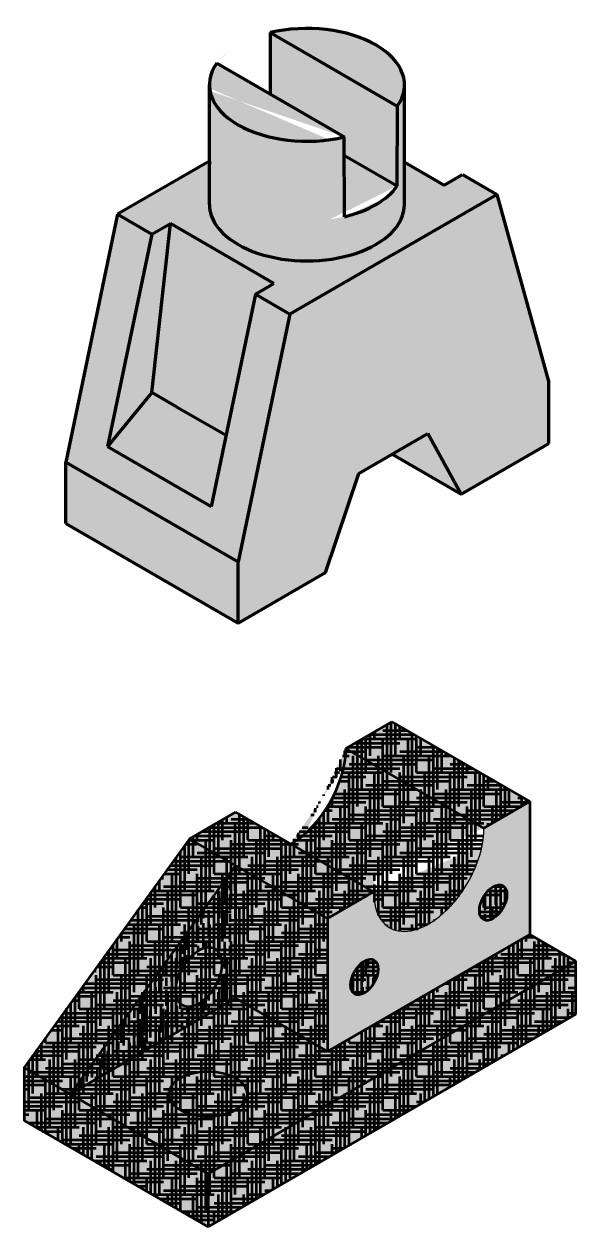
# Model space of a CAD drawing. Header units: inches. Extents: x 934 to 13503, y 40 to 6452.
# Drawn here: x 5713.1 to 5920.9, y 3285.9 to 3738.3 of the extents above; entities that cross this region are included whole.
import ezdxf

# ---------------------------------------------------------------- set-up
doc = ezdxf.new("R2010")
doc.units = ezdxf.units.IN

msp = doc.modelspace()

# ---------------------------------------------------------------- hatches: boundary and pattern name
at = {"lineweight": 80, "true_color": 0x939598, "transparency": 16777216}
h = msp.add_hatch(color=252, dxfattribs=at)
edge = h.paths.add_edge_path()
edge.add_ellipse((5819.599, 3670.414), major_axis=(-36.742, 0), ratio=0.5773503, start_angle=360, end_angle=540)
edge.add_line((5856.341, 3670.414), (5856.341, 3685.414))
edge.add_line((5856.341, 3685.414), (5856.341, 3715.414))
edge.add_ellipse((5819.599, 3715.414), major_axis=(-36.742, 0), ratio=0.5773503, start_angle=157.78648, end_angle=180, ccw=False)
edge.add_line((5853.654, 3707.463), (5853.613, 3677.393))
edge.add_ellipse((5819.599, 3685.414), major_axis=(-36.742, 0), ratio=0.5773503, start_angle=472.65715, end_angle=517.78245, ccw=False)
edge.add_line((5833.752, 3665.838), (5833.659, 3695.816))
edge.add_ellipse((5819.599, 3715.414), major_axis=(-36.742, 0), ratio=0.5773503, start_angle=363.59038, end_angle=472.49884, ccw=False)
edge.add_line((5782.928, 3714.086), (5782.928, 3686.743))
edge.add_ellipse((5819.599, 3685.414), major_axis=(-36.742, 0), ratio=0.5773503, start_angle=716.40962, end_angle=720)
edge.add_line((5782.856, 3685.414), (5782.856, 3670.414))
h.paths.add_polyline_path([(5910.633, 3603.473), (5891.147, 3674.223), (5852.176, 3651.723), (5813.205, 3629.223), (5793.719, 3535.973), (5793.719, 3512.973), (5826.628, 3531.973), (5839.185, 3569.223), (5865.166, 3584.223), (5877.724, 3561.473), (5910.633, 3580.473)])
h.paths.add_polyline_path([(5800.214, 3636.723), (5807.143, 3640.723), (5768.171, 3663.223), (5761.234, 3599.728), (5770.535, 3594.358), (5789.12, 3583.628)], flags=17)
h.paths.add_polyline_path([(5789.12, 3583.628), (5770.535, 3594.358), (5761.234, 3599.728), (5744.555, 3579.358), (5783.526, 3556.858)], flags=17)
h.paths.add_polyline_path([(5813.205, 3629.223), (5800.214, 3636.723), (5789.12, 3583.628), (5783.526, 3556.858), (5744.555, 3579.358), (5761.243, 3659.223), (5748.253, 3666.723), (5728.767, 3573.473), (5793.719, 3535.973)])
h.paths.add_polyline_path([(5793.719, 3535.973), (5728.767, 3573.473), (5728.767, 3550.473), (5793.719, 3512.973)])
h.paths.add_polyline_path([(5768.171, 3663.223), (5761.243, 3659.223), (5744.555, 3579.358), (5761.234, 3599.728)], flags=17)
edge = h.paths.add_edge_path()
edge.add_ellipse((5819.599, 3685.414), major_axis=(-36.742, 0), ratio=0.5773503, start_angle=716.40962, end_angle=720, ccw=False)
edge.add_line((5782.928, 3686.743), (5748.253, 3666.723))
edge.add_line((5748.253, 3666.723), (5761.243, 3659.223))
edge.add_line((5761.243, 3659.223), (5768.171, 3663.223))
edge.add_line((5768.171, 3663.223), (5807.143, 3640.723))
edge.add_line((5807.143, 3640.723), (5800.214, 3636.723))
edge.add_line((5800.214, 3636.723), (5813.205, 3629.223))
edge.add_line((5813.205, 3629.223), (5852.176, 3651.723))
edge.add_line((5852.176, 3651.723), (5891.147, 3674.223))
edge.add_line((5891.147, 3674.223), (5878.157, 3681.723))
edge.add_line((5878.157, 3681.723), (5871.228, 3677.723))
edge.add_line((5871.228, 3677.723), (5856.341, 3686.318))
edge.add_line((5856.341, 3686.318), (5856.341, 3685.414))
edge.add_line((5856.341, 3685.414), (5856.341, 3670.414))
edge.add_ellipse((5819.599, 3670.414), major_axis=(-36.742, 0), ratio=0.5773503, start_angle=360, end_angle=540, ccw=False)
edge.add_line((5782.856, 3670.414), (5782.856, 3685.857))
edge = h.paths.add_edge_path()
edge.add_ellipse((5819.599, 3715.414), major_axis=(-36.742, 0), ratio=0.5773503, start_angle=337.32886, end_angle=363.59038)
edge.add_ellipse((5819.599, 3715.414), major_axis=(-36.742, 0), ratio=0.5773503, start_angle=363.59038, end_angle=472.49884)
edge.add_line((5833.659, 3695.816), (5785.695, 3723.591))
h.paths.add_polyline_path([(5805.706, 3735.052), (5805.706, 3712.003), (5833.659, 3695.816), (5833.68, 3688.901), (5853.613, 3677.393), (5853.654, 3707.371)])
edge = h.paths.add_edge_path()
edge.add_ellipse((5819.599, 3715.414), major_axis=(-36.742, 0), ratio=0.5773503, start_angle=180, end_angle=292.21694)
edge.add_line((5805.706, 3735.052), (5853.614, 3707.394))
edge.add_ellipse((5819.599, 3715.414), major_axis=(-36.742, 0), ratio=0.5773503, start_angle=157.78648, end_angle=157.95072)
edge.add_ellipse((5819.599, 3715.414), major_axis=(-36.742, 0), ratio=0.5773503, start_angle=157.95072, end_angle=180)
edge = h.paths.add_edge_path(flags=16)
edge.add_ellipse((5819.599, 3685.414), major_axis=(-36.742, 0), ratio=0.5773503, start_angle=472.65715, end_angle=517.78245)
edge.add_line((5853.613, 3677.393), (5833.68, 3688.901))
edge.add_line((5833.68, 3688.901), (5833.752, 3665.838))
h.paths.add_polyline_path([(5865.166, 3584.223), (5851.743, 3576.473), (5877.724, 3561.473)], flags=17)
at = {"lineweight": 53}
h = msp.add_hatch(color=256, dxfattribs=at)
h.set_gradient(color1=(128, 128, 128), color2=(192, 192, 192), name='CYLINDER')
h.paths.add_polyline_path([(5792.736, 3421.857), (5775.415, 3431.857), (5713.061, 3345.857), (5730.382, 3335.857)])
edge = h.paths.add_edge_path(flags=16)
edge.add_ellipse((5778.879, 3379.857), major_axis=(-6.124, -10.607), ratio=0.5773503, start_angle=0, end_angle=360)
h.paths.add_polyline_path([(5792.736, 3371.857), (5792.736, 3421.857), (5730.382, 3335.857)])
edge = h.paths.add_edge_path(flags=16)
edge.add_ellipse((5778.879, 3379.857), major_axis=(-6.124, -10.607), ratio=0.5773503, start_angle=0, end_angle=360)
h.paths.add_polyline_path([(5792.736, 3371.857), (5730.382, 3335.857), (5782.343, 3305.857), (5920.908, 3385.857), (5903.587, 3395.857), (5827.377, 3351.857)])
edge = h.paths.add_edge_path(flags=16)
edge.add_ellipse((5782.343, 3335.857), major_axis=(-14.697, 0), ratio=0.5773503, start_angle=0, end_angle=360)
h.paths.add_polyline_path([(5730.382, 3335.857), (5713.061, 3345.857), (5713.061, 3325.857), (5782.343, 3285.857), (5782.343, 3305.857)])
h.paths.add_polyline_path([(5920.908, 3365.857), (5920.908, 3385.857), (5782.343, 3305.857), (5782.343, 3285.857)])
edge = h.paths.add_edge_path()
edge.add_line((5903.587, 3395.857), (5903.587, 3445.857))
edge.add_line((5903.587, 3445.857), (5886.266, 3435.857))
edge.add_ellipse((5865.482, 3423.857), major_axis=(-14.697, -25.456), ratio=0.5773503, start_angle=315, end_angle=495, ccw=False)
edge.add_line((5844.697, 3411.857), (5827.377, 3401.857))
edge.add_line((5827.377, 3401.857), (5827.377, 3351.857))
edge.add_line((5827.377, 3351.857), (5903.587, 3395.857))
edge = h.paths.add_edge_path(flags=0)
edge.add_ellipse((5841.233, 3379.857), major_axis=(-3.674, -6.364), ratio=0.5773503, start_angle=0, end_angle=360)
edge = h.paths.add_edge_path(flags=16)
edge.add_ellipse((5889.731, 3407.857), major_axis=(-3.674, -6.364), ratio=0.5773503, start_angle=0, end_angle=360)
h.paths.add_polyline_path([(5827.377, 3401.857), (5792.736, 3421.857), (5792.736, 3371.857), (5827.377, 3351.857)])
h.paths.add_polyline_path([(5844.697, 3411.857), (5792.736, 3441.857), (5775.415, 3431.857), (5827.377, 3401.857)])
edge = h.paths.add_edge_path()
edge.add_ellipse((5865.482, 3423.857), major_axis=(-14.697, -25.456), ratio=0.5773503, start_angle=315, end_angle=495)
edge.add_line((5886.266, 3435.857), (5834.305, 3465.857))
edge.add_ellipse((5813.52, 3453.857), major_axis=(-14.697, -25.456), ratio=0.5773503, start_angle=405, end_angle=495, ccw=False)
edge.add_line((5813.52, 3429.857), (5844.697, 3411.857))
h.paths.add_polyline_path([(5851.625, 3475.857), (5834.305, 3465.857), (5886.266, 3435.857), (5903.587, 3445.857)])
edge = h.paths.add_edge_path(flags=0)
edge.add_ellipse((5889.731, 3407.857), major_axis=(-3.674, -6.364), ratio=0.5773503, start_angle=0, end_angle=360)
edge = h.paths.add_edge_path(flags=16)
edge.add_ellipse((5841.233, 3379.857), major_axis=(-3.674, -6.364), ratio=0.5773503, start_angle=0, end_angle=360)
edge = h.paths.add_edge_path(flags=0)
edge.add_ellipse((5782.343, 3335.857), major_axis=(-14.697, 0), ratio=0.5773503, start_angle=0, end_angle=360)
h = msp.add_hatch(color=256, dxfattribs=at)
h.set_gradient(color2=(0, 0, 0), name='INVCYLINDER')
h.paths.add_polyline_path([(5792.736, 3421.857), (5775.415, 3431.857), (5713.061, 3345.857), (5730.382, 3335.857)])
h.paths.add_polyline_path([(5713.061, 3345.857), (5713.061, 3325.857), (5782.343, 3285.857), (5782.343, 3305.857)])
h.paths.add_polyline_path([(5920.908, 3385.857), (5903.587, 3395.857), (5827.377, 3351.857), (5792.736, 3371.857), (5730.382, 3335.857), (5782.343, 3305.857)])
edge = h.paths.add_edge_path(flags=0)
edge.add_ellipse((5782.343, 3335.857), major_axis=(-14.697, 0), ratio=0.5773503, start_angle=0, end_angle=360)
h.paths.add_polyline_path([(5920.908, 3365.857), (5920.908, 3385.857), (5782.343, 3305.857), (5782.343, 3285.857)])
edge = h.paths.add_edge_path()
edge.add_line((5903.587, 3395.857), (5903.587, 3445.857))
edge.add_line((5903.587, 3445.857), (5886.266, 3435.857))
edge.add_ellipse((5865.482, 3423.857), major_axis=(-14.697, -25.456), ratio=0.5773503, start_angle=315, end_angle=495, ccw=False)
edge.add_line((5844.697, 3411.857), (5827.377, 3401.857))
edge.add_line((5827.377, 3401.857), (5827.377, 3351.857))
edge.add_line((5827.377, 3351.857), (5903.587, 3395.857))
edge = h.paths.add_edge_path(flags=0)
edge.add_ellipse((5841.233, 3379.857), major_axis=(-3.674, -6.364), ratio=0.5773503, start_angle=0, end_angle=360)
edge = h.paths.add_edge_path(flags=16)
edge.add_ellipse((5889.731, 3407.857), major_axis=(-3.674, -6.364), ratio=0.5773503, start_angle=0, end_angle=360)
h.paths.add_polyline_path([(5827.377, 3401.857), (5792.736, 3421.857), (5792.736, 3371.857), (5827.377, 3351.857)])
h.paths.add_polyline_path([(5792.736, 3371.857), (5792.736, 3421.857), (5730.382, 3335.857)])
edge = h.paths.add_edge_path(flags=16)
edge.add_ellipse((5778.879, 3379.857), major_axis=(-6.124, -10.607), ratio=0.5773503, start_angle=0, end_angle=360)
h.paths.add_polyline_path([(5792.736, 3441.857), (5775.415, 3431.857), (5827.377, 3401.857), (5844.697, 3411.857)])
edge = h.paths.add_edge_path()
edge.add_ellipse((5865.482, 3423.857), major_axis=(-14.697, -25.456), ratio=0.5773503, start_angle=315, end_angle=495)
edge.add_line((5886.266, 3435.857), (5834.305, 3465.857))
edge.add_ellipse((5813.52, 3453.857), major_axis=(-14.697, -25.456), ratio=0.5773503, start_angle=405, end_angle=495, ccw=False)
edge.add_line((5813.52, 3429.857), (5844.697, 3411.857))
h.paths.add_polyline_path([(5851.625, 3475.857), (5834.305, 3465.857), (5886.266, 3435.857), (5903.587, 3445.857)])
edge = h.paths.add_edge_path(flags=0)
edge.add_ellipse((5889.731, 3407.857), major_axis=(-3.674, -6.364), ratio=0.5773503, start_angle=0, end_angle=360)
edge = h.paths.add_edge_path(flags=16)
edge.add_ellipse((5841.233, 3379.857), major_axis=(-3.674, -6.364), ratio=0.5773503, start_angle=0, end_angle=360)
edge = h.paths.add_edge_path(flags=16)
edge.add_ellipse((5782.343, 3335.857), major_axis=(-14.697, 0), ratio=0.5773503, start_angle=0, end_angle=360)
edge = h.paths.add_edge_path(flags=16)
edge.add_ellipse((5778.879, 3379.857), major_axis=(-6.124, -10.607), ratio=0.5773503, start_angle=0, end_angle=360)
h = msp.add_hatch(color=256, dxfattribs=at)
h.dxf.hatch_style = 1
h.paths.add_polyline_path([(5851.625, 3475.857), (5834.305, 3465.857), (5886.266, 3435.857), (5903.587, 3445.857)])
edge = h.paths.add_edge_path()
edge.add_line((5903.587, 3445.857), (5886.266, 3435.857))
edge.add_ellipse((5865.482, 3423.857), major_axis=(-14.697, -25.456), ratio=0.5773503, start_angle=315, end_angle=495, ccw=False)
edge.add_line((5844.697, 3411.857), (5827.377, 3401.857))
edge.add_line((5827.377, 3401.857), (5827.377, 3351.857))
edge.add_line((5827.377, 3351.857), (5903.587, 3395.857))
edge.add_line((5903.587, 3395.857), (5903.587, 3445.857))
edge = h.paths.add_edge_path(flags=0)
edge.add_ellipse((5889.731, 3407.857), major_axis=(-3.674, -6.364), ratio=0.5773503, start_angle=0, end_angle=360)
edge = h.paths.add_edge_path(flags=16)
edge.add_ellipse((5841.233, 3379.857), major_axis=(-3.674, -6.364), ratio=0.5773503, start_angle=0, end_angle=360)
edge = h.paths.add_edge_path()
edge.add_ellipse((5865.482, 3423.857), major_axis=(-14.697, -25.456), ratio=0.5773503, start_angle=315, end_angle=495)
edge.add_line((5886.266, 3435.857), (5834.305, 3465.857))
edge.add_ellipse((5813.52, 3453.857), major_axis=(-14.697, -25.456), ratio=0.5773503, start_angle=405, end_angle=495, ccw=False)
edge.add_line((5813.52, 3429.857), (5844.697, 3411.857))
h.paths.add_polyline_path([(5813.52, 3429.857), (5792.736, 3441.857), (5775.415, 3431.857), (5827.377, 3401.857), (5844.697, 3411.857)])
h.paths.add_polyline_path([(5792.736, 3421.857), (5730.382, 3335.857), (5792.736, 3371.857)])
edge = h.paths.add_edge_path(flags=16)
edge.add_ellipse((5778.879, 3379.857), major_axis=(-6.124, -10.607), ratio=0.5773503, start_angle=0, end_angle=360)
h.paths.add_polyline_path([(5792.736, 3421.857), (5775.415, 3431.857), (5713.061, 3345.857), (5730.382, 3335.857)])
h.paths.add_polyline_path([(5827.377, 3401.857), (5792.736, 3421.857), (5792.736, 3371.857), (5827.377, 3351.857)])
h.paths.add_polyline_path([(5920.908, 3385.857), (5903.587, 3395.857), (5827.377, 3351.857), (5792.736, 3371.857), (5730.382, 3335.857), (5782.343, 3305.857)])
h.paths.add_polyline_path([(5920.908, 3365.857), (5920.908, 3385.857), (5782.343, 3305.857), (5782.343, 3285.857)])
h.paths.add_polyline_path([(5782.343, 3305.857), (5713.061, 3345.857), (5713.061, 3325.857), (5782.343, 3285.857)])
edge = h.paths.add_edge_path(flags=16)
edge.add_ellipse((5782.343, 3335.857), major_axis=(-14.697, 0), ratio=0.5773503, start_angle=0, end_angle=360)
edge = h.paths.add_edge_path(flags=16)
edge.add_ellipse((5778.879, 3379.857), major_axis=(-6.124, -10.607), ratio=0.5773503, start_angle=0, end_angle=360)
edge = h.paths.add_edge_path(flags=16)
edge.add_ellipse((5841.233, 3379.857), major_axis=(-3.674, -6.364), ratio=0.5773503, start_angle=0, end_angle=360)
edge = h.paths.add_edge_path(flags=16)
edge.add_ellipse((5889.731, 3407.857), major_axis=(-3.674, -6.364), ratio=0.5773503, start_angle=0, end_angle=360)
at = {"lineweight": 53, "true_color": 0x636466}
h = msp.add_hatch(color=251, dxfattribs=at)
h.dxf.hatch_style = 1
h.paths.add_polyline_path([(5827.377, 3401.857), (5792.736, 3421.857), (5792.736, 3371.857), (5827.377, 3351.857)])
edge = h.paths.add_edge_path()
edge.add_ellipse((5865.482, 3423.857), major_axis=(-14.697, -25.456), ratio=0.5773503, start_angle=315, end_angle=495)
edge.add_line((5886.266, 3435.857), (5834.305, 3465.857))
edge.add_ellipse((5813.52, 3453.857), major_axis=(-14.697, -25.456), ratio=0.5773503, start_angle=405, end_angle=495, ccw=False)
edge.add_line((5813.52, 3429.857), (5844.697, 3411.857))
edge = h.paths.add_edge_path()
edge.add_line((5903.587, 3395.857), (5903.587, 3445.857))
edge.add_line((5903.587, 3445.857), (5886.266, 3435.857))
edge.add_ellipse((5865.482, 3423.857), major_axis=(-14.697, -25.456), ratio=0.5773503, start_angle=315, end_angle=495, ccw=False)
edge.add_line((5844.697, 3411.857), (5827.377, 3401.857))
edge.add_line((5827.377, 3401.857), (5827.377, 3351.857))
edge.add_line((5827.377, 3351.857), (5903.587, 3395.857))
edge = h.paths.add_edge_path(flags=0)
edge.add_ellipse((5841.233, 3379.857), major_axis=(-3.674, -6.364), ratio=0.5773503, start_angle=0, end_angle=360)
edge = h.paths.add_edge_path(flags=16)
edge.add_ellipse((5889.731, 3407.857), major_axis=(-3.674, -6.364), ratio=0.5773503, start_angle=0, end_angle=360)
h.paths.add_polyline_path([(5844.697, 3411.857), (5813.52, 3429.857), (5792.736, 3441.857), (5775.415, 3431.857), (5827.377, 3401.857)])
h.paths.add_polyline_path([(5792.736, 3421.857), (5775.415, 3431.857), (5713.061, 3345.857), (5730.382, 3335.857)])
edge = h.paths.add_edge_path(flags=16)
edge.add_ellipse((5778.879, 3379.857), major_axis=(-6.124, -10.607), ratio=0.5773503, start_angle=0, end_angle=360)
h.paths.add_polyline_path([(5713.061, 3345.857), (5713.061, 3325.857), (5782.343, 3285.857), (5782.343, 3305.857)])
h.paths.add_polyline_path([(5920.908, 3365.857), (5920.908, 3385.857), (5782.343, 3305.857), (5782.343, 3285.857)])
h.paths.add_polyline_path([(5920.908, 3385.857), (5903.587, 3395.857), (5827.377, 3351.857), (5792.736, 3371.857), (5730.382, 3335.857), (5782.343, 3305.857)])
h.paths.add_polyline_path([(5792.736, 3371.857), (5792.736, 3421.857), (5730.382, 3335.857)])
h.paths.add_polyline_path([(5851.625, 3475.857), (5834.305, 3465.857), (5886.266, 3435.857), (5903.587, 3445.857)])
edge = h.paths.add_edge_path(flags=0)
edge.add_ellipse((5889.731, 3407.857), major_axis=(-3.674, -6.364), ratio=0.5773503, start_angle=0, end_angle=360)
edge = h.paths.add_edge_path(flags=16)
edge.add_ellipse((5841.233, 3379.857), major_axis=(-3.674, -6.364), ratio=0.5773503, start_angle=0, end_angle=360)
at = {"lineweight": 53, "transparency": 16777216}
h = msp.add_hatch(color=256, dxfattribs=at)
h.set_gradient(color1=(0, 0, 255), color2=(255, 255, 0), tint=1, name='INVCYLINDER')
h.paths.add_polyline_path([(5851.625, 3475.857), (5834.305, 3465.857), (5886.266, 3435.857), (5903.587, 3445.857)])
edge = h.paths.add_edge_path()
edge.add_line((5886.266, 3435.857), (5834.305, 3465.857))
edge.add_ellipse((5813.52, 3453.857), major_axis=(-14.697, -25.456), ratio=0.5773503, start_angle=405, end_angle=495, ccw=False)
edge.add_line((5813.52, 3429.857), (5844.697, 3411.857))
edge.add_ellipse((5865.482, 3423.857), major_axis=(-14.697, -25.456), ratio=0.5773503, start_angle=315, end_angle=495)
h.paths.add_polyline_path([(5813.52, 3429.857), (5792.736, 3441.857), (5775.415, 3431.857), (5827.377, 3401.857), (5844.697, 3411.857)])
edge = h.paths.add_edge_path()
edge.add_line((5903.587, 3445.857), (5886.266, 3435.857))
edge.add_ellipse((5865.482, 3423.857), major_axis=(-14.697, -25.456), ratio=0.5773503, start_angle=315, end_angle=495, ccw=False)
edge.add_line((5844.697, 3411.857), (5827.377, 3401.857))
edge.add_line((5827.377, 3401.857), (5827.377, 3351.857))
edge.add_line((5827.377, 3351.857), (5903.587, 3395.857))
edge.add_line((5903.587, 3395.857), (5903.587, 3445.857))
edge = h.paths.add_edge_path(flags=16)
edge.add_ellipse((5841.233, 3379.857), major_axis=(-3.674, -6.364), ratio=0.5773503, start_angle=0, end_angle=360)
edge = h.paths.add_edge_path(flags=16)
edge.add_ellipse((5889.731, 3407.857), major_axis=(-3.674, -6.364), ratio=0.5773503, start_angle=0, end_angle=360)
h.paths.add_polyline_path([(5827.377, 3401.857), (5792.736, 3421.857), (5792.736, 3371.857), (5827.377, 3351.857)])
h.paths.add_polyline_path([(5792.736, 3421.857), (5775.415, 3431.857), (5713.061, 3345.857), (5730.382, 3335.857)])
h.paths.add_polyline_path([(5792.736, 3371.857), (5792.736, 3421.857), (5730.382, 3335.857)])
h.paths.add_polyline_path([(5920.908, 3385.857), (5903.587, 3395.857), (5827.377, 3351.857), (5792.736, 3371.857), (5730.382, 3335.857), (5782.343, 3305.857)])
h.paths.add_polyline_path([(5713.061, 3345.857), (5713.061, 3325.857), (5782.343, 3285.857), (5782.343, 3305.857)])
h.paths.add_polyline_path([(5920.908, 3365.857), (5920.908, 3385.857), (5782.343, 3305.857), (5782.343, 3285.857)])
at = {"lineweight": 53, "true_color": 0x636466, "transparency": 16777216}
h = msp.add_hatch(dxfattribs=at)
h.set_pattern_fill('HOUND', color=251, style=0)
h.set_pattern_definition([(0, (196.6681, 1031.0482), (6.35, 1.5875), [25.4, -12.7]), (90, (196.6681, 1031.0482), (-1.5875, -6.35), [25.4, -12.7])])
h.paths.add_polyline_path([(5792.736, 3371.857), (5792.736, 3421.857), (5730.382, 3335.857)])
edge = h.paths.add_edge_path(flags=16)
edge.add_ellipse((5778.879, 3379.857), major_axis=(-6.124, -10.607), ratio=0.5773503, start_angle=0, end_angle=360)
edge = h.paths.add_edge_path(flags=16)
edge.add_ellipse((5778.879, 3379.857), major_axis=(-6.124, -10.607), ratio=0.5773503, start_angle=0, end_angle=360)
edge = h.paths.add_edge_path(flags=17)
edge.add_ellipse((5841.233, 3379.857), major_axis=(-3.674, -6.364), ratio=0.5773503, start_angle=0, end_angle=360)
edge = h.paths.add_edge_path()
edge.add_ellipse((5889.731, 3407.857), major_axis=(-3.674, -6.364), ratio=0.5773503, start_angle=0, end_angle=360)
h.paths.add_polyline_path([(5920.908, 3385.857), (5903.587, 3395.857), (5827.377, 3351.857), (5792.736, 3371.857), (5730.382, 3335.857), (5782.343, 3305.857)])
h.paths.add_polyline_path([(5920.908, 3365.857), (5920.908, 3385.857), (5782.343, 3305.857), (5782.343, 3285.857)])
h.paths.add_polyline_path([(5713.061, 3345.857), (5713.061, 3325.857), (5782.343, 3285.857), (5782.343, 3305.857)])
h.paths.add_polyline_path([(5792.736, 3421.857), (5775.415, 3431.857), (5713.061, 3345.857), (5730.382, 3335.857)])
h.paths.add_polyline_path([(5792.736, 3441.857), (5775.415, 3431.857), (5827.377, 3401.857), (5844.697, 3411.857)])
h.paths.add_polyline_path([(5827.377, 3401.857), (5792.736, 3421.857), (5792.736, 3371.857), (5827.377, 3351.857)])
h.paths.add_polyline_path([(5851.625, 3475.857), (5834.305, 3465.857), (5886.266, 3435.857), (5903.587, 3445.857)])
edge = h.paths.add_edge_path()
edge.add_ellipse((5865.482, 3423.857), major_axis=(-14.697, -25.456), ratio=0.5773503, start_angle=315, end_angle=495)
edge.add_line((5886.266, 3435.857), (5834.305, 3465.857))
edge.add_ellipse((5813.52, 3453.857), major_axis=(-14.697, -25.456), ratio=0.5773503, start_angle=405, end_angle=495, ccw=False)
edge.add_line((5813.52, 3429.857), (5844.697, 3411.857))
at = {"lineweight": 53, "true_color": 0x939598, "transparency": 33554687}
h = msp.add_hatch(color=252, dxfattribs=at)
h.paths.add_polyline_path([(5792.736, 3421.857), (5775.415, 3431.857), (5713.061, 3345.857), (5730.382, 3335.857)])
h.paths.add_polyline_path([(5792.736, 3441.857), (5775.415, 3431.857), (5827.377, 3401.857), (5844.697, 3411.857)])
h.paths.add_polyline_path([(5827.377, 3401.857), (5792.736, 3421.857), (5792.736, 3371.857), (5827.377, 3351.857)])
h.paths.add_polyline_path([(5920.908, 3385.857), (5903.587, 3395.857), (5827.377, 3351.857), (5792.736, 3371.857), (5730.382, 3335.857), (5782.343, 3305.857)])
h.paths.add_polyline_path([(5713.061, 3345.857), (5713.061, 3325.857), (5782.343, 3285.857), (5782.343, 3305.857)])
h.paths.add_polyline_path([(5920.908, 3365.857), (5920.908, 3385.857), (5782.343, 3305.857), (5782.343, 3285.857)])
edge = h.paths.add_edge_path()
edge.add_line((5903.587, 3395.857), (5903.587, 3445.857))
edge.add_line((5903.587, 3445.857), (5886.266, 3435.857))
edge.add_ellipse((5865.482, 3423.857), major_axis=(-14.697, -25.456), ratio=0.5773503, start_angle=315, end_angle=495, ccw=False)
edge.add_line((5844.697, 3411.857), (5827.377, 3401.857))
edge.add_line((5827.377, 3401.857), (5827.377, 3351.857))
edge.add_line((5827.377, 3351.857), (5903.587, 3395.857))
edge = h.paths.add_edge_path(flags=16)
edge.add_ellipse((5841.233, 3379.857), major_axis=(-3.674, -6.364), ratio=0.5773503, start_angle=0, end_angle=360)
edge = h.paths.add_edge_path()
edge.add_ellipse((5865.482, 3423.857), major_axis=(-14.697, -25.456), ratio=0.5773503, start_angle=315, end_angle=495)
edge.add_line((5886.266, 3435.857), (5834.305, 3465.857))
edge.add_ellipse((5813.52, 3453.857), major_axis=(-14.697, -25.456), ratio=0.5773503, start_angle=405, end_angle=495, ccw=False)
edge.add_line((5813.52, 3429.857), (5844.697, 3411.857))
h.paths.add_polyline_path([(5851.625, 3475.857), (5834.305, 3465.857), (5886.266, 3435.857), (5903.587, 3445.857)])
h.paths.add_polyline_path([(5792.736, 3371.857), (5792.736, 3421.857), (5730.382, 3335.857)])
at = {"lineweight": 53, "true_color": 0x636466}
h = msp.add_hatch(color=251, dxfattribs=at)
h.dxf.hatch_style = 1
edge = h.paths.add_edge_path()
edge.add_ellipse((5889.731, 3407.857), major_axis=(-3.674, -6.364), ratio=0.5773503, start_angle=0, end_angle=360)
edge = h.paths.add_edge_path()
edge.add_ellipse((5841.233, 3379.857), major_axis=(-3.674, -6.364), ratio=0.5773503, start_angle=0, end_angle=360)
h.paths.add_polyline_path([(5730.382, 3335.857), (5792.736, 3371.857), (5792.736, 3421.857)])
at = {"lineweight": 53, "true_color": 0x636466, "transparency": 16777216}
h = msp.add_hatch(dxfattribs=at)
h.set_pattern_fill('GOST_WOOD', color=251, style=0)
h.set_pattern_definition([(90, (196.668, 1031.048), (6, -4e-16), [10, -2]), (90, (198.668, 1029.048), (6, -4e-16), [6, -1.5, 3, -1.5]), (90, (200.668, 1026.048), (6, -4e-16), [10, -2])])
edge = h.paths.add_edge_path()
edge.add_ellipse((5841.233, 3379.857), major_axis=(-3.674, -6.364), ratio=0.5773503, start_angle=0, end_angle=360)
edge = h.paths.add_edge_path()
edge.add_ellipse((5889.731, 3407.857), major_axis=(-3.674, -6.364), ratio=0.5773503, start_angle=0, end_angle=360)
edge = h.paths.add_edge_path(flags=16)
edge.add_ellipse((5778.879, 3379.857), major_axis=(-6.124, -10.607), ratio=0.5773503, start_angle=0, end_angle=360)
h.paths.add_polyline_path([(5730.382, 3335.857), (5792.736, 3371.857), (5792.736, 3421.857)])
at = {"lineweight": 53, "transparency": 16777216}
h = msp.add_hatch(color=256, dxfattribs=at)
h.set_gradient(color2=(247, 242, 129), name='CYLINDER')
edge = h.paths.add_edge_path()
edge.add_ellipse((5889.731, 3407.857), major_axis=(-3.674, -6.364), ratio=0.5773503, start_angle=0, end_angle=360)
edge = h.paths.add_edge_path()
edge.add_ellipse((5841.233, 3379.857), major_axis=(-3.674, -6.364), ratio=0.5773503, start_angle=0, end_angle=360)
edge = h.paths.add_edge_path()
edge.add_ellipse((5778.879, 3379.857), major_axis=(-6.124, -10.607), ratio=0.5773503, start_angle=0, end_angle=360)
edge = h.paths.add_edge_path()
edge.add_ellipse((5782.343, 3335.857), major_axis=(-14.697, 0), ratio=0.5773503, start_angle=0, end_angle=360)

# ---------------------------------------------------------------- linework, layer by layer
at = {"lineweight": 80}
for p, q in [((5805.706, 3735.052), (5853.614, 3707.394)), ((5805.706, 3735.052), (5805.706, 3712.003)), ((5785.695, 3723.591), (5833.659, 3695.816)), ((5782.928, 3686.743), (5782.928, 3715.372)), ((5856.341, 3685.414), (5856.341, 3715.414)), ((5853.613, 3677.393), (5853.653, 3707.326)), ((5833.752, 3665.838), (5833.659, 3695.816)), ((5833.68, 3688.901), (5853.613, 3677.393)), ((5782.928, 3686.743), (5748.253, 3666.723)), ((5782.856, 3670.414), (5782.856, 3685.414)), ((5856.341, 3686.318), (5871.228, 3677.723)), ((5856.341, 3670.414), (5856.341, 3685.414)), ((5871.228, 3677.723), (5878.157, 3681.723)), ((5878.157, 3681.723), (5891.147, 3674.223)), ((5852.176, 3651.723), (5891.147, 3674.223)), ((5891.147, 3674.223), (5910.633, 3603.473)), ((5748.253, 3666.723), (5728.767, 3573.473)), ((5748.253, 3666.723), (5761.243, 3659.223)), ((5761.234, 3599.728), (5768.171, 3663.223)), ((5761.243, 3659.223), (5768.171, 3663.223)), ((5807.143, 3640.723), (5768.171, 3663.223)), ((5761.243, 3659.223), (5744.555, 3579.358)), ((5852.176, 3651.723), (5813.205, 3629.223)), ((5800.214, 3636.723), (5807.143, 3640.723)), ((5800.214, 3636.723), (5783.526, 3556.858)), ((5800.214, 3636.723), (5813.205, 3629.223)), ((5813.205, 3629.223), (5793.719, 3535.973)), ((5910.633, 3580.473), (5910.633, 3603.473)), ((5761.234, 3599.728), (5744.555, 3579.358)), ((5770.535, 3594.358), (5761.234, 3599.728)), ((5770.535, 3594.358), (5789.12, 3583.628)), ((5839.185, 3569.223), (5865.166, 3584.223)), ((5877.724, 3561.473), (5865.166, 3584.223)), ((5744.555, 3579.358), (5783.526, 3556.858)), ((5877.724, 3561.473), (5910.633, 3580.473)), ((5851.743, 3576.473), (5877.724, 3561.473)), ((5728.767, 3550.473), (5728.767, 3573.473)), ((5728.767, 3573.473), (5793.719, 3535.973)), ((5826.628, 3531.973), (5839.185, 3569.223)), ((5728.767, 3550.473), (5793.719, 3512.973)), ((5793.719, 3512.973), (5793.719, 3535.973)), ((5793.719, 3512.973), (5826.628, 3531.973))]:
    msp.add_line(p, q, dxfattribs=at)
at = {"lineweight": 53}
for p, q in [((5851.625, 3475.857), (5834.305, 3465.857)), ((5851.625, 3475.857), (5903.587, 3445.857)), ((5886.266, 3435.857), (5834.305, 3465.857)), ((5903.587, 3445.857), (5886.266, 3435.857)), ((5903.587, 3445.857), (5903.587, 3395.857)), ((5792.736, 3441.857), (5775.415, 3431.857)), ((5792.736, 3441.857), (5844.697, 3411.857)), ((5775.415, 3431.857), (5713.061, 3345.857)), ((5827.377, 3401.857), (5775.415, 3431.857)), ((5792.736, 3421.857), (5730.382, 3335.857)), ((5792.736, 3421.857), (5792.736, 3371.857)), ((5844.697, 3411.857), (5827.377, 3401.857)), ((5827.377, 3401.857), (5827.377, 3351.857)), ((5903.587, 3395.857), (5827.377, 3351.857)), ((5920.908, 3385.857), (5903.587, 3395.857)), ((5920.908, 3385.857), (5782.343, 3305.857)), ((5920.908, 3365.857), (5920.908, 3385.857)), ((5730.382, 3335.857), (5792.736, 3371.857)), ((5827.377, 3351.857), (5792.736, 3371.857)), ((5782.343, 3285.857), (5920.908, 3365.857)), ((5920.908, 3365.857), (5849.719, 3324.757)), ((5713.061, 3345.857), (5713.061, 3325.857)), ((5713.061, 3345.857), (5782.343, 3305.857)), ((5782.343, 3285.857), (5713.061, 3325.857)), ((5782.343, 3305.857), (5782.343, 3285.857))]:
    msp.add_line(p, q, dxfattribs=at)
at = {"lineweight": 80}
for centre, start_param, end_param in [((5819.599, 3715.414), 2.7538935, 5.1001477), ((5819.599, 3715.414), 5.8874992, 8.2466604), ((5819.599, 3685.414), 12.5037067, 12.5663706), ((5819.599, 3685.414), 8.2494234, 9.0370086), ((5819.599, 3670.414), 6.2831853, 9.424778)]:
    msp.add_ellipse(centre, major_axis=(-36.742, 0), ratio=0.5773503, start_param=start_param, end_param=end_param, dxfattribs=at)
at = {"lineweight": 53}
for centre, major_axis, start_param, end_param in [((5813.52, 3453.857), (-14.697, -25.456), 7.0685835, 8.6393798), ((5889.731, 3407.857), (-3.674, -6.364), 5.497787143782126, 11.78097245096171), ((5778.879, 3379.857), (-6.124, -10.607), 1.8925469, 8.1757322), ((5841.233, 3379.857), (-3.674, -6.364), 2.3561945, 8.6393798), ((5782.343, 3335.857), (-14.697, 0), 3.1415927, 9.424778)]:
    msp.add_ellipse(centre, major_axis=major_axis, ratio=0.5773503, start_param=start_param, end_param=end_param, dxfattribs=at)
at = {"lineweight": 25}
msp.add_ellipse((5865.482, 3423.857), major_axis=(-14.697, -25.456), ratio=0.5773503, start_param=5.4977871, end_param=8.6393798, dxfattribs=at)

doc.saveas('drawing.dxf')
